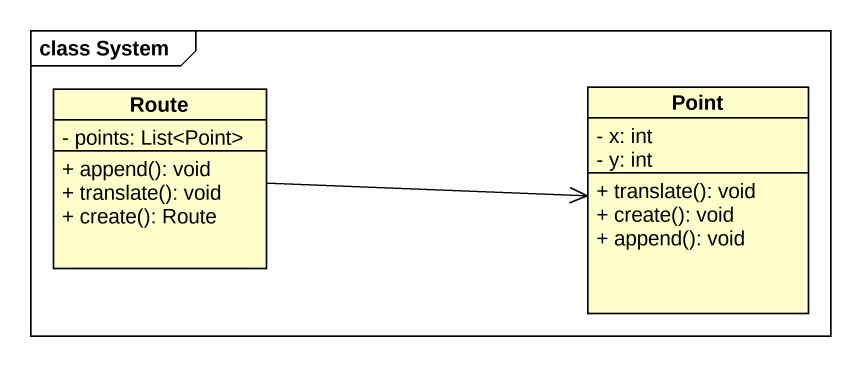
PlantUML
@startuml
mainframe class System
hide circle
hide empty members
skinparam classAttributeIconSize 0
class Route {
  - points: List<Point>
  + append(): void
  + translate(): void
  + create(): Route
}
class Point {
  - x: int
  - y: int
  + translate(): void
  + create(): void
  + append(): void
}
Route -right-> Point
@enduml
